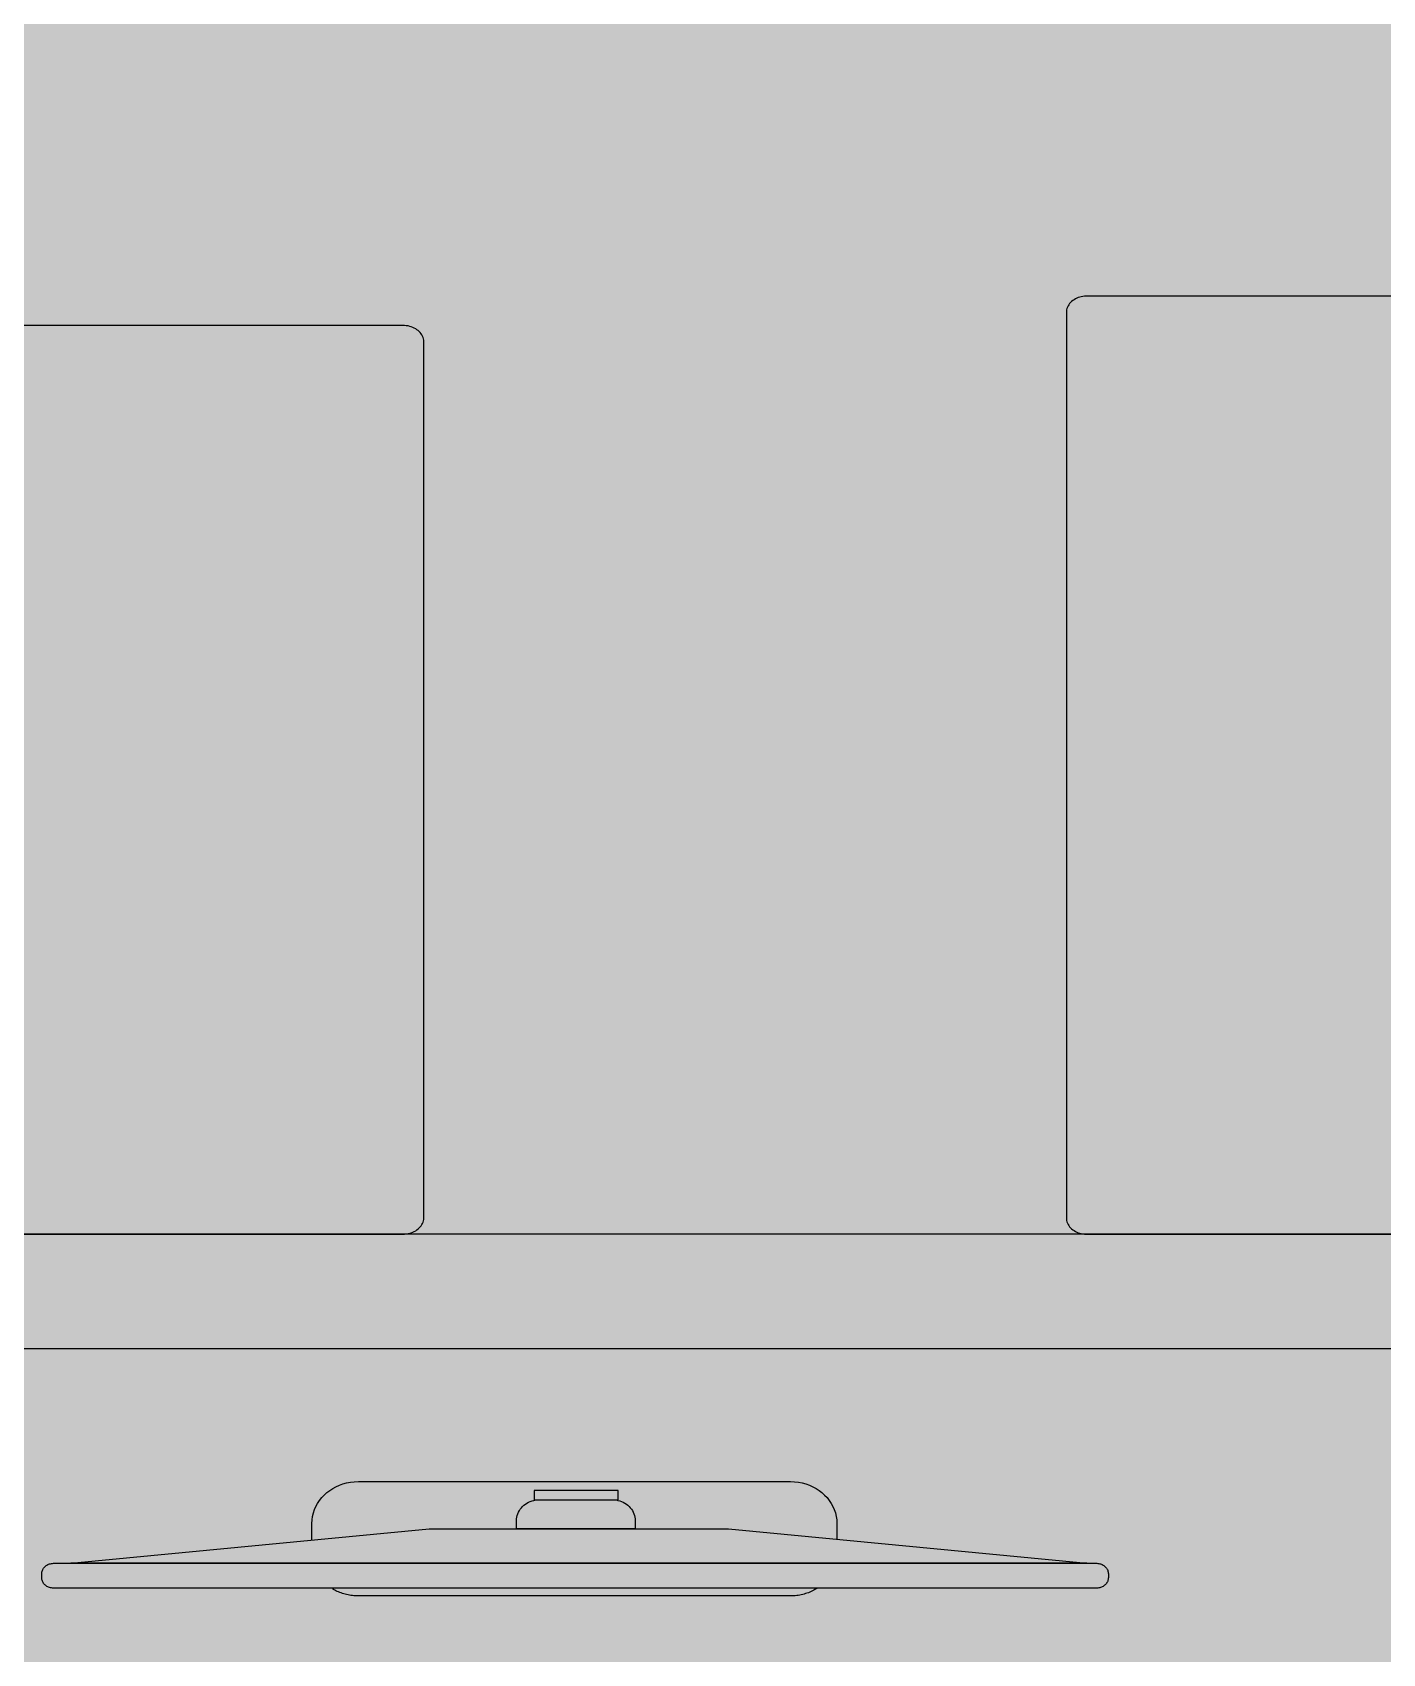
# Model space of a CAD drawing. Header units: metres. Extents: x -3.1 to 3, y -13.3 to 13.4.
# Drawn here: x -0.66 to 0.521, y 5.52 to 6.937 of the extents above; entities that cross this region are included whole.
import ezdxf

# ---------------------------------------------------------------- set-up
doc = ezdxf.new("R2010")
doc.units = ezdxf.units.M
doc.header["$MEASUREMENT"] = 0
for name, color, linetype in [('Poly-Appliances', 45, 'Continuous'), ('Poly-Furniture', 45, 'Continuous'), ('Poly-RoomsHatch', 31, 'Continuous'), ('Poly-WallsHatch', 8, 'Continuous')]:
    doc.layers.add(name, color=color, linetype=linetype)

msp = doc.modelspace()

# ---------------------------------------------------------------- hatches: boundary and pattern name
at = {"layer": 'Poly-RoomsHatch'}
h = msp.add_hatch(color=31, dxfattribs=at)
h.dxf.hatch_style = 1
h.paths.add_polyline_path([(-2.755273, -11.584335), (0.893237, -11.584335), (0.893237, -7.204682), (2.755273, -7.204682), (2.755273, 9.589497), (1.219811, 9.589497), (-1.184988, 9.589497), (-1.184988, 10.128293), (-2.755273, 10.128293)])
at = {"layer": 'Poly-WallsHatch'}
h = msp.add_hatch(color=8, dxfattribs=at)
h.dxf.hatch_style = 1
h.paths.add_polyline_path([(-1.732847, 5.786206), (1.595691, 5.786206), (1.595691, 5.886206), (-1.832847, 5.886206)])

# ---------------------------------------------------------------- linework, layer by layer
at = {"layer": 'Poly-Appliances', "color": 45}
for points in [[(-0.415393, 5.63328), (-0.415244, 5.63645), (-0.414805, 5.639545), (-0.414089, 5.642554), (-0.413107, 5.645467), (-0.411871, 5.648271), (-0.410395, 5.650957), (-0.408689, 5.653512), (-0.406767, 5.655927), (-0.40464, 5.658189), (-0.40232, 5.660288), (-0.399821, 5.662213), (-0.397153, 5.663953), (-0.39433, 5.665497), (-0.391363, 5.666833), (-0.388265, 5.667952), (-0.385047, 5.668841), (-0.381722, 5.669489), (-0.378303, 5.669886), (-0.3748, 5.670021)], [(-0.3748, 5.670021), (0.002926, 5.670021)], [(0.002926, 5.670021), (0.006428, 5.669886), (0.009848, 5.669489), (0.013173, 5.668841), (0.01639, 5.667952), (0.019489, 5.666833), (0.022456, 5.665497), (0.025279, 5.663953), (0.027947, 5.662213), (0.030446, 5.660288), (0.032765, 5.658189), (0.034892, 5.655927), (0.036815, 5.653512), (0.03852, 5.650957), (0.039997, 5.648271), (0.041232, 5.645467), (0.042214, 5.642554), (0.042931, 5.639545), (0.04337, 5.63645), (0.043519, 5.63328)], [(-0.147729, 5.66205), (-0.221183, 5.66205)], [(-0.221183, 5.66205), (-0.221183, 5.654142)], [(-0.147729, 5.654142), (-0.147729, 5.66205)], [(-0.147729, 5.66205), (-0.147729, 5.66205)], [(-0.236548, 5.635778), (-0.236473, 5.637363), (-0.236254, 5.63891), (-0.235896, 5.640414), (-0.235405, 5.64187), (-0.234787, 5.643272), (-0.234049, 5.644615), (-0.233197, 5.645892), (-0.232236, 5.6471), (-0.231173, 5.648231), (-0.230013, 5.649281), (-0.228763, 5.650244), (-0.22743, 5.651114), (-0.226018, 5.651886), (-0.224534, 5.652554), (-0.222985, 5.653114), (-0.221376, 5.653558), (-0.219713, 5.653883), (-0.218003, 5.654082), (-0.216251, 5.654149)], [(-0.221183, 5.654142), (-0.147729, 5.654142)], [(-0.216251, 5.654149), (-0.153026, 5.654149)], [(-0.153026, 5.654149), (-0.151274, 5.654082), (-0.149563, 5.653883), (-0.147901, 5.653558), (-0.146291, 5.653114), (-0.144742, 5.652554), (-0.143258, 5.651886), (-0.141847, 5.651114), (-0.140513, 5.650244), (-0.139263, 5.649281), (-0.138104, 5.648231), (-0.137041, 5.6471), (-0.13608, 5.645892), (-0.135227, 5.644615), (-0.134489, 5.643272), (-0.133872, 5.64187), (-0.133381, 5.640414), (-0.133023, 5.63891), (-0.132803, 5.637363), (-0.132729, 5.635778)], [(-0.626227, 5.598516), (-0.312802, 5.62869)], [(-0.415393, 5.618813), (-0.415393, 5.63328)], [(-0.312802, 5.62869), (-0.051298, 5.62869)], [(-0.236548, 5.628687), (-0.236548, 5.635778)], [(-0.132729, 5.628687), (-0.236548, 5.628687)], [(-0.132729, 5.635778), (-0.132729, 5.628687)], [(-0.132729, 5.635778), (-0.132729, 5.635778)], [(-0.051298, 5.62869), (0.262127, 5.598516)], [(0.043519, 5.63328), (0.043519, 5.619566)], [(-0.651548, 5.589329), (-0.651511, 5.590119), (-0.651401, 5.59089), (-0.651221, 5.591641), (-0.650974, 5.592368), (-0.650664, 5.593068), (-0.650294, 5.593739), (-0.649866, 5.594378), (-0.649384, 5.594982), (-0.648852, 5.595548), (-0.648271, 5.596074), (-0.647645, 5.596556), (-0.646978, 5.596992), (-0.646272, 5.597379), (-0.645531, 5.597714), (-0.644757, 5.597995), (-0.643954, 5.598218), (-0.643124, 5.598381), (-0.642272, 5.598481), (-0.6414, 5.598515)], [(-0.6414, 5.598515), (0.270672, 5.598515)], [(-0.6414, 5.598515), (-0.6414, 5.598515)], [(0.262127, 5.598516), (-0.626227, 5.598516)], [(0.262127, 5.598516), (0.262127, 5.598516)], [(0.270672, 5.598515), (0.271545, 5.598481), (0.272397, 5.598381), (0.273227, 5.598218), (0.27403, 5.597995), (0.274804, 5.597714), (0.275546, 5.597379), (0.276252, 5.596992), (0.276919, 5.596556), (0.277545, 5.596074), (0.278126, 5.595548), (0.278659, 5.594982), (0.279141, 5.594378), (0.279569, 5.593739), (0.27994, 5.593068), (0.28025, 5.592368), (0.280497, 5.591641), (0.280677, 5.59089), (0.280787, 5.590119), (0.280824, 5.589329)], [(-0.651548, 5.586041), (-0.651548, 5.589329)], [(-0.6414, 5.576856), (-0.642272, 5.57689), (-0.643124, 5.576989), (-0.643954, 5.577152), (-0.644757, 5.577375), (-0.645531, 5.577656), (-0.646272, 5.577991), (-0.646978, 5.578378), (-0.647645, 5.578814), (-0.648271, 5.579296), (-0.648852, 5.579822), (-0.649384, 5.580388), (-0.649866, 5.580992), (-0.650294, 5.581631), (-0.650664, 5.582302), (-0.650974, 5.583002), (-0.651221, 5.583729), (-0.651401, 5.58448), (-0.651511, 5.585251), (-0.651548, 5.586041)], [(0.280824, 5.586041), (0.280787, 5.585251), (0.280677, 5.58448), (0.280497, 5.583729), (0.28025, 5.583002), (0.27994, 5.582302), (0.279569, 5.581631), (0.279141, 5.580992), (0.278659, 5.580388), (0.278126, 5.579822), (0.277545, 5.579296), (0.276919, 5.578814), (0.276252, 5.578378), (0.275546, 5.577991), (0.274804, 5.577656), (0.27403, 5.577375), (0.273227, 5.577152), (0.272397, 5.576989), (0.271545, 5.57689), (0.270672, 5.576856)], [(0.280824, 5.589329), (0.280824, 5.586041)], [(0.270672, 5.576856), (-0.6414, 5.576856)], [(-0.3748, 5.570019), (-0.376122, 5.570038), (-0.377433, 5.570095), (-0.378733, 5.57019), (-0.380022, 5.570321), (-0.381298, 5.570488), (-0.382561, 5.57069), (-0.38381, 5.570928), (-0.385045, 5.5712), (-0.386265, 5.571506), (-0.387469, 5.571845), (-0.388657, 5.572217), (-0.389828, 5.57262), (-0.390981, 5.573055), (-0.392116, 5.573521), (-0.393231, 5.574017), (-0.394328, 5.574543), (-0.395404, 5.575098), (-0.396458, 5.575681), (-0.397492, 5.576293)], [(0.002926, 5.570019), (-0.3748, 5.570019)], [(0.026511, 5.576853), (0.025449, 5.576189), (0.024363, 5.575555), (0.023254, 5.574952), (0.022122, 5.57438), (0.020968, 5.57384), (0.019793, 5.573332), (0.018598, 5.572858), (0.017383, 5.572419), (0.016149, 5.572013), (0.014896, 5.571644), (0.013627, 5.57131), (0.01234, 5.571013), (0.011038, 5.570753), (0.00972, 5.570532), (0.008387, 5.570349), (0.007041, 5.570206), (0.005681, 5.570102), (0.004309, 5.57004), (0.002926, 5.570019)]]:
    msp.add_lwpolyline(points, dxfattribs=at)
at = {"layer": 'Poly-Furniture', "color": 45}
for points in [[(0.261607, 6.706275), (0.260095, 6.706222), (0.258619, 6.706066), (0.257184, 6.705811), (0.255795, 6.705461), (0.254457, 6.705022), (0.253176, 6.704496), (0.251958, 6.703889), (0.250806, 6.703205), (0.249727, 6.702448), (0.248726, 6.701622), (0.247808, 6.700733), (0.246978, 6.699783), (0.246242, 6.698778), (0.245604, 6.697722), (0.245071, 6.69662), (0.244647, 6.695474), (0.244338, 6.694291), (0.244148, 6.693074), (0.244084, 6.691827)], [(1.646552, 6.706275), (0.261607, 6.706275)], [(0.244084, 6.691827), (0.244084, 5.900755)], [(-0.336012, 6.680689), (-1.790534, 6.680689)], [(-0.317609, 6.666692), (-0.317676, 6.667899), (-0.317875, 6.669078), (-0.3182, 6.670225), (-0.318645, 6.671334), (-0.319206, 6.672403), (-0.319875, 6.673426), (-0.320648, 6.674399), (-0.32152, 6.675319), (-0.322484, 6.676181), (-0.323535, 6.676981), (-0.324669, 6.677714), (-0.325878, 6.678377), (-0.327158, 6.678965), (-0.328503, 6.679474), (-0.329908, 6.6799), (-0.331367, 6.680239), (-0.332874, 6.680486), (-0.334424, 6.680638), (-0.336012, 6.680689)], [(-0.317609, 5.900304), (-0.317609, 6.666692)], [(-0.336012, 5.886307), (-0.334424, 5.886358), (-0.332874, 5.88651), (-0.331367, 5.886757), (-0.329908, 5.887095), (-0.328503, 5.887521), (-0.327158, 5.888031), (-0.325878, 5.888619), (-0.324669, 5.889281), (-0.323535, 5.890015), (-0.322484, 5.890815), (-0.32152, 5.891677), (-0.320648, 5.892596), (-0.319875, 5.89357), (-0.319206, 5.894593), (-0.318645, 5.895661), (-0.3182, 5.896771), (-0.317875, 5.897917), (-0.317676, 5.899096), (-0.317609, 5.900304)], [(0.244084, 5.900755), (0.244148, 5.899508), (0.244338, 5.898291), (0.244647, 5.897108), (0.245071, 5.895963), (0.245604, 5.89486), (0.246242, 5.893804), (0.246978, 5.892799), (0.247808, 5.891849), (0.248726, 5.89096), (0.249727, 5.890134), (0.250806, 5.889377), (0.251958, 5.888693), (0.253176, 5.888086), (0.254457, 5.88756), (0.255795, 5.887121), (0.257184, 5.886771), (0.258619, 5.886516), (0.260095, 5.88636), (0.261607, 5.886307)], [(-1.790534, 5.886307), (-0.336012, 5.886307)], [(0.261607, 5.886307), (1.646552, 5.886307)], [(0.261607, 5.886307), (0.261607, 5.886307)]]:
    msp.add_lwpolyline(points, dxfattribs=at)
at = {"layer": 'Poly-Walls', "color": 8}
msp.add_lwpolyline([(-1.732847, 5.786206), (1.595691, 5.786206), (1.595691, 5.886206), (-1.832847, 5.886206), (-1.732847, 5.786206)], dxfattribs=at)

doc.saveas('drawing.dxf')
